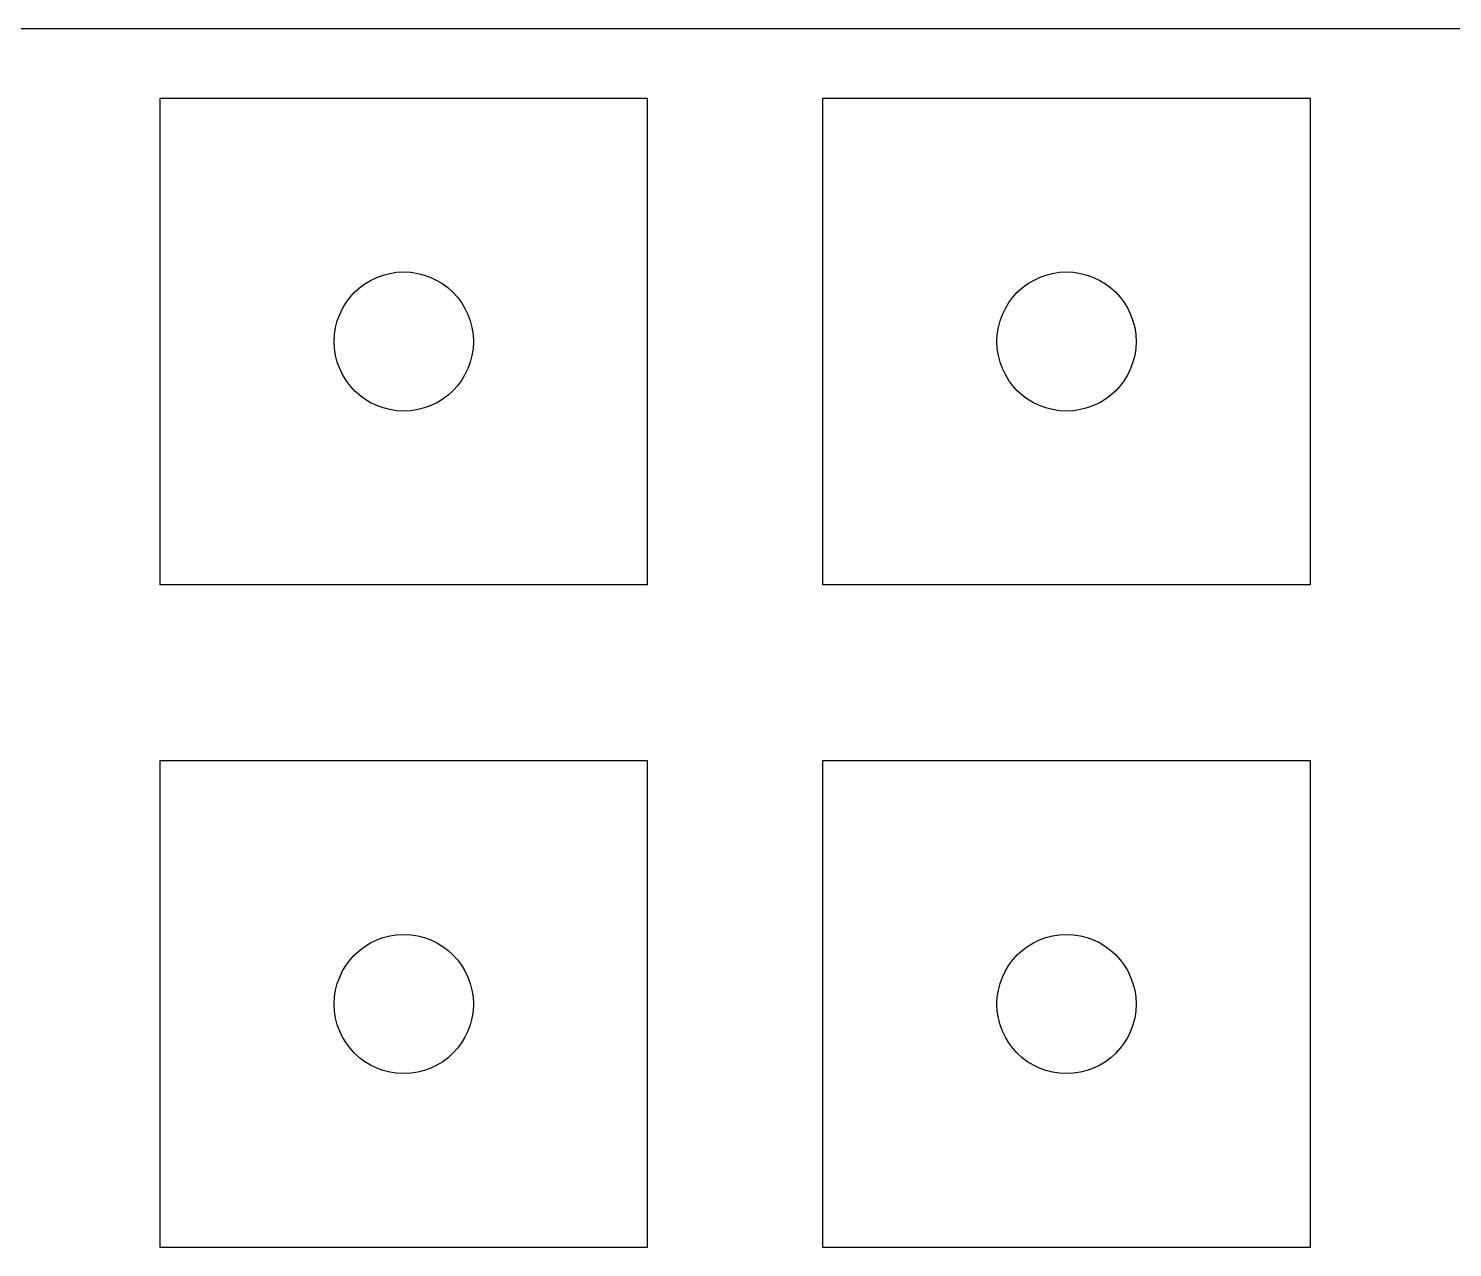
# Model space of a CAD drawing. Extents: x -156 to 152, y -57 to 92.
# Drawn here: x -1.26 to 39.67, y 21.59 to 56.64 of the extents above; entities that cross this region are included whole.
import ezdxf

# ---------------------------------------------------------------- set-up
doc = ezdxf.new("R2010")
doc.units = 0
doc.header["$MEASUREMENT"] = 0
doc.layers.get('0').update_dxf_attribs({"color": 50})

msp = doc.modelspace()

# ---------------------------------------------------------------- linework, layer by layer
at = {"linetype": 'Continuous'}
msp.add_line((-149.875, 56.641), (149.875, 56.641), dxfattribs=at)
at = {"color": 0}
for p, q in [((2.525, 54.641), (16.524, 54.641)), ((2.525, 40.642), (2.525, 54.641)), ((16.524, 54.641), (16.524, 40.642)), ((21.575, 54.641), (35.575, 54.641)), ((21.575, 40.642), (21.575, 54.641)), ((35.575, 54.641), (35.575, 40.642)), ((16.524, 40.642), (2.525, 40.642)), ((35.575, 40.642), (21.575, 40.642)), ((2.525, 35.591), (16.524, 35.591)), ((2.525, 21.592), (2.525, 35.591)), ((16.524, 35.591), (16.524, 21.592)), ((21.575, 35.591), (35.575, 35.591)), ((21.575, 21.592), (21.575, 35.591)), ((35.575, 35.591), (35.575, 21.592)), ((16.524, 21.592), (2.525, 21.592)), ((35.575, 21.592), (21.575, 21.592))]:
    msp.add_line(p, q, dxfattribs=at)
at = {"linetype": 'Continuous'}
for centre in [(9.525, 47.641), (28.575, 47.641), (9.525, 28.591), (28.575, 28.591)]:
    msp.add_circle(centre, 2, dxfattribs=at)

doc.saveas('drawing.dxf')
